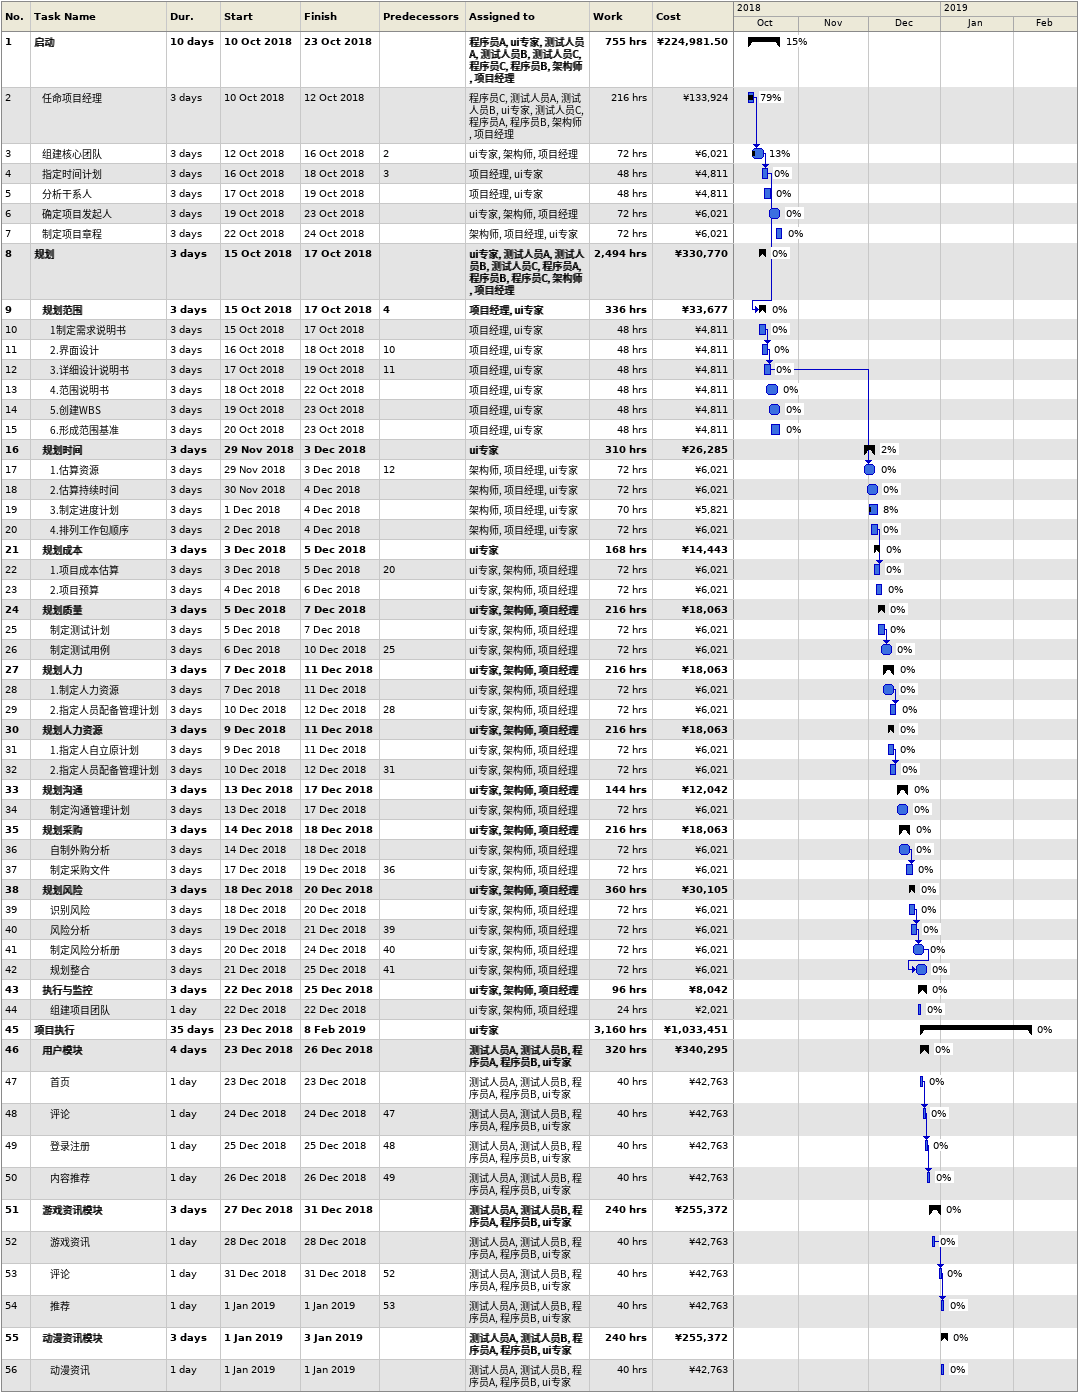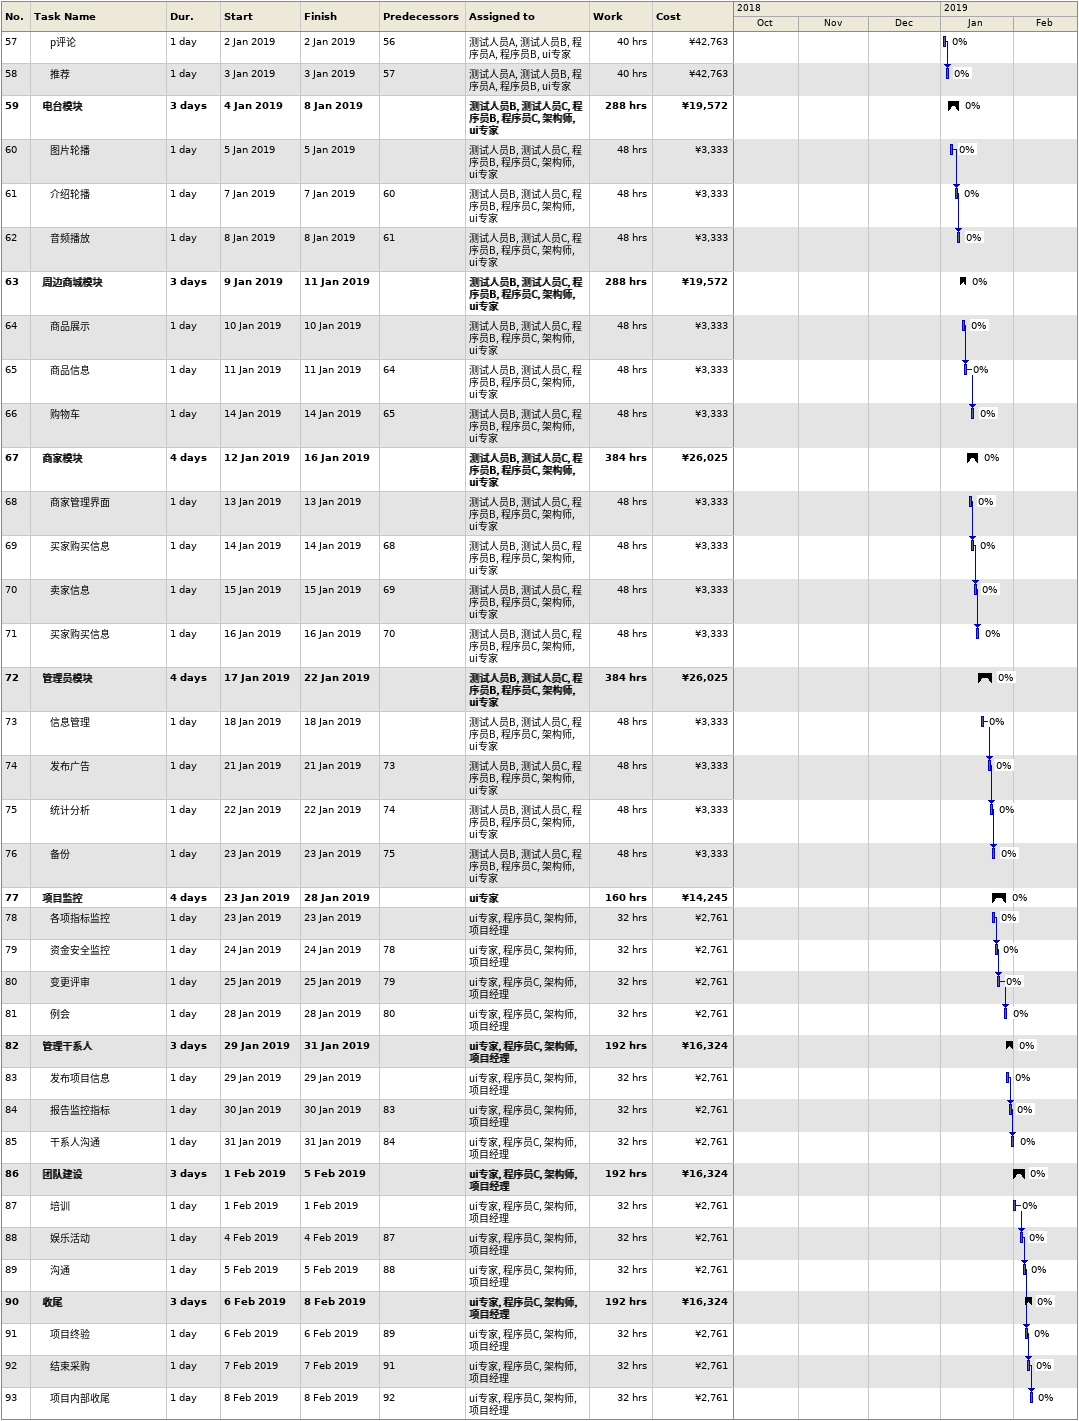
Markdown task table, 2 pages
| ID | Level | Task | Duration | Start | Finish | Predecessors | Resources | % complete | Work (h) | Cost (¥) |
|---|---|---|---|---|---|---|---|---|---|---|
| 1 | 1 | **启动** | 10d | 2018-10-10 | 2018-10-23 |  | 程序员A, ui专家, 测试人员A, 测试人员B, 测试人员C, 程序员C, 程序员B, 架构师, 项目经理 | 15 | 755 | 224981.50 |
| 2 | 2 | 任命项目经理 | 3d | 2018-10-10 | 2018-10-12 |  | 程序员C, 测试人员A, 测试人员B, ui专家, 测试人员C, 程序员A, 程序员B, 架构师, 项目经理 | 79 | 216 | 133924 |
| 3 | 2 | 组建核心团队 | 3d | 2018-10-12 | 2018-10-16 | 2 | ui专家, 架构师, 项目经理 | 13 | 72 | 6021 |
| 4 | 2 | 指定时间计划 | 3d | 2018-10-16 | 2018-10-18 | 3 | 项目经理, ui专家 | 0 | 48 | 4811 |
| 5 | 2 | 分析干系人 | 3d | 2018-10-17 | 2018-10-19 |  | 项目经理, ui专家 | 0 | 48 | 4811 |
| 6 | 2 | 确定项目发起人 | 3d | 2018-10-19 | 2018-10-23 |  | ui专家, 架构师, 项目经理 | 0 | 72 | 6021 |
| 7 | 2 | 制定项目章程 | 3d | 2018-10-22 | 2018-10-24 |  | 架构师, 项目经理, ui专家 | 0 | 72 | 6021 |
| 8 | 1 | **规划** | 3d | 2018-10-15 | 2018-10-17 |  | ui专家, 测试人员A, 测试人员B, 测试人员C, 程序员A, 程序员B, 程序员C, 架构师, 项目经理 | 0 | 2494 | 330770 |
| 9 | 2 | **规划范围** | 3d | 2018-10-15 | 2018-10-17 | 4 | 项目经理, ui专家 | 0 | 336 | 33677 |
| 10 | 3 | 1制定需求说明书 | 3d | 2018-10-15 | 2018-10-17 |  | 项目经理, ui专家 | 0 | 48 | 4811 |
| 11 | 3 | 2.界面设计 | 3d | 2018-10-16 | 2018-10-18 | 10 | 项目经理, ui专家 | 0 | 48 | 4811 |
| 12 | 3 | 3.详细设计说明书 | 3d | 2018-10-17 | 2018-10-19 | 11 | 项目经理, ui专家 | 0 | 48 | 4811 |
| 13 | 3 | 4.范围说明书 | 3d | 2018-10-18 | 2018-10-22 |  | 项目经理, ui专家 | 0 | 48 | 4811 |
| 14 | 3 | 5.创建WBS | 3d | 2018-10-19 | 2018-10-23 |  | 项目经理, ui专家 | 0 | 48 | 4811 |
| 15 | 3 | 6.形成范围基准 | 3d | 2018-10-20 | 2018-10-23 |  | 项目经理, ui专家 | 0 | 48 | 4811 |
| 16 | 2 | **规划时间** | 3d | 2018-11-29 | 2018-12-03 |  | ui专家 | 2 | 310 | 26285 |
| 17 | 3 | 1.估算资源 | 3d | 2018-11-29 | 2018-12-03 | 12 | 架构师, 项目经理, ui专家 | 0 | 72 | 6021 |
| 18 | 3 | 2.估算持续时间 | 3d | 2018-11-30 | 2018-12-04 |  | 架构师, 项目经理, ui专家 | 0 | 72 | 6021 |
| 19 | 3 | 3.制定进度计划 | 3d | 2018-12-01 | 2018-12-04 |  | 架构师, 项目经理, ui专家 | 8 | 70 | 5821 |
| 20 | 3 | 4.排列工作包顺序 | 3d | 2018-12-02 | 2018-12-04 |  | 架构师, 项目经理, ui专家 | 0 | 72 | 6021 |
| 21 | 2 | **规划成本** | 3d | 2018-12-03 | 2018-12-05 |  | ui专家 | 0 | 168 | 14443 |
| 22 | 3 | 1.项目成本估算 | 3d | 2018-12-03 | 2018-12-05 | 20 | ui专家, 架构师, 项目经理 | 0 | 72 | 6021 |
| 23 | 3 | 2.项目预算 | 3d | 2018-12-04 | 2018-12-06 |  | ui专家, 架构师, 项目经理 | 0 | 72 | 6021 |
| 24 | 2 | **规划质量** | 3d | 2018-12-05 | 2018-12-07 |  | ui专家, 架构师, 项目经理 | 0 | 216 | 18063 |
| 25 | 3 | 制定测试计划 | 3d | 2018-12-05 | 2018-12-07 |  | ui专家, 架构师, 项目经理 | 0 | 72 | 6021 |
| 26 | 3 | 制定测试用例 | 3d | 2018-12-06 | 2018-12-10 | 25 | ui专家, 架构师, 项目经理 | 0 | 72 | 6021 |
| 27 | 2 | **规划人力** | 3d | 2018-12-07 | 2018-12-11 |  | ui专家, 架构师, 项目经理 | 0 | 216 | 18063 |
| 28 | 3 | 1.制定人力资源 | 3d | 2018-12-07 | 2018-12-11 |  | ui专家, 架构师, 项目经理 | 0 | 72 | 6021 |
| 29 | 3 | 2.指定人员配备管理计划 | 3d | 2018-12-10 | 2018-12-12 | 28 | ui专家, 架构师, 项目经理 | 0 | 72 | 6021 |
| 30 | 2 | **规划人力资源** | 3d | 2018-12-09 | 2018-12-11 |  | ui专家, 架构师, 项目经理 | 0 | 216 | 18063 |
| 31 | 3 | 1.指定人自立原计划 | 3d | 2018-12-09 | 2018-12-11 |  | ui专家, 架构师, 项目经理 | 0 | 72 | 6021 |
| 32 | 3 | 2.指定人员配备管理计划 | 3d | 2018-12-10 | 2018-12-12 | 31 | ui专家, 架构师, 项目经理 | 0 | 72 | 6021 |
| 33 | 2 | **规划沟通** | 3d | 2018-12-13 | 2018-12-17 |  | ui专家, 架构师, 项目经理 | 0 | 144 | 12042 |
| 34 | 3 | 制定沟通管理计划 | 3d | 2018-12-13 | 2018-12-17 |  | ui专家, 架构师, 项目经理 | 0 | 72 | 6021 |
| 35 | 2 | **规划采购** | 3d | 2018-12-14 | 2018-12-18 |  | ui专家, 架构师, 项目经理 | 0 | 216 | 18063 |
| 36 | 3 | 自制外购分析 | 3d | 2018-12-14 | 2018-12-18 |  | ui专家, 架构师, 项目经理 | 0 | 72 | 6021 |
| 37 | 3 | 制定采购文件 | 3d | 2018-12-17 | 2018-12-19 | 36 | ui专家, 架构师, 项目经理 | 0 | 72 | 6021 |
| 38 | 2 | **规划风险** | 3d | 2018-12-18 | 2018-12-20 |  | ui专家, 架构师, 项目经理 | 0 | 360 | 30105 |
| 39 | 3 | 识别风险 | 3d | 2018-12-18 | 2018-12-20 |  | ui专家, 架构师, 项目经理 | 0 | 72 | 6021 |
| 40 | 3 | 风险分析 | 3d | 2018-12-19 | 2018-12-21 | 39 | ui专家, 架构师, 项目经理 | 0 | 72 | 6021 |
| 41 | 3 | 制定风险分析册 | 3d | 2018-12-20 | 2018-12-24 | 40 | ui专家, 架构师, 项目经理 | 0 | 72 | 6021 |
| 42 | 3 | 规划整合 | 3d | 2018-12-21 | 2018-12-25 | 41 | ui专家, 架构师, 项目经理 | 0 | 72 | 6021 |
| 43 | 2 | **执行与监控** | 3d | 2018-12-22 | 2018-12-25 |  | ui专家, 架构师, 项目经理 | 0 | 96 | 8042 |
| 44 | 3 | 组建项目团队 | 1d | 2018-12-22 | 2018-12-22 |  | ui专家, 架构师, 项目经理 | 0 | 24 | 2021 |
| 45 | 1 | **项目执行** | 35d | 2018-12-23 | 2019-02-08 |  | ui专家 | 0 | 3160 | 1033451 |
| 46 | 2 | **用户模块** | 4d | 2018-12-23 | 2018-12-26 |  | 测试人员A, 测试人员B, 程序员A, 程序员B, ui专家 | 0 | 320 | 340295 |
| 47 | 3 | 首页 | 1d | 2018-12-23 | 2018-12-23 |  | 测试人员A, 测试人员B, 程序员A, 程序员B, ui专家 | 0 | 40 | 42763 |
| 48 | 3 | 评论 | 1d | 2018-12-24 | 2018-12-24 | 47 | 测试人员A, 测试人员B, 程序员A, 程序员B, ui专家 | 0 | 40 | 42763 |
| 49 | 3 | 登录注册 | 1d | 2018-12-25 | 2018-12-25 | 48 | 测试人员A, 测试人员B, 程序员A, 程序员B, ui专家 | 0 | 40 | 42763 |
| 50 | 3 | 内容推荐 | 1d | 2018-12-26 | 2018-12-26 | 49 | 测试人员A, 测试人员B, 程序员A, 程序员B, ui专家 | 0 | 40 | 42763 |
| 51 | 2 | **游戏资讯模块** | 3d | 2018-12-27 | 2018-12-31 |  | 测试人员A, 测试人员B, 程序员A, 程序员B, ui专家 | 0 | 240 | 255372 |
| 52 | 3 | 游戏资讯 | 1d | 2018-12-28 | 2018-12-28 |  | 测试人员A, 测试人员B, 程序员A, 程序员B, ui专家 | 0 | 40 | 42763 |
| 53 | 3 | 评论 | 1d | 2018-12-31 | 2018-12-31 | 52 | 测试人员A, 测试人员B, 程序员A, 程序员B, ui专家 | 0 | 40 | 42763 |
| 54 | 3 | 推荐 | 1d | 2019-01-01 | 2019-01-01 | 53 | 测试人员A, 测试人员B, 程序员A, 程序员B, ui专家 | 0 | 40 | 42763 |
| 55 | 2 | **动漫资讯模块** | 3d | 2019-01-01 | 2019-01-03 |  | 测试人员A, 测试人员B, 程序员A, 程序员B, ui专家 | 0 | 240 | 255372 |
| 56 | 3 | 动漫资讯 | 1d | 2019-01-01 | 2019-01-01 |  | 测试人员A, 测试人员B, 程序员A, 程序员B, ui专家 | 0 | 40 | 42763 |
| 57 | 3 | p评论 | 1d | 2019-01-02 | 2019-01-02 | 56 | 测试人员A, 测试人员B, 程序员A, 程序员B, ui专家 | 0 | 40 | 42763 |
| 58 | 3 | 推荐 | 1d | 2019-01-03 | 2019-01-03 | 57 | 测试人员A, 测试人员B, 程序员A, 程序员B, ui专家 | 0 | 40 | 42763 |
| 59 | 2 | **电台模块** | 3d | 2019-01-04 | 2019-01-08 |  | 测试人员B, 测试人员C, 程序员B, 程序员C, 架构师, ui专家 | 0 | 288 | 19572 |
| 60 | 3 | 图片轮播 | 1d | 2019-01-05 | 2019-01-05 |  | 测试人员B, 测试人员C, 程序员B, 程序员C, 架构师, ui专家 | 0 | 48 | 3333 |
| 61 | 3 | 介绍轮播 | 1d | 2019-01-07 | 2019-01-07 | 60 | 测试人员B, 测试人员C, 程序员B, 程序员C, 架构师, ui专家 | 0 | 48 | 3333 |
| 62 | 3 | 音频播放 | 1d | 2019-01-08 | 2019-01-08 | 61 | 测试人员B, 测试人员C, 程序员B, 程序员C, 架构师, ui专家 | 0 | 48 | 3333 |
| 63 | 2 | **周边商城模块** | 3d | 2019-01-09 | 2019-01-11 |  | 测试人员B, 测试人员C, 程序员B, 程序员C, 架构师, ui专家 | 0 | 288 | 19572 |
| 64 | 3 | 商品展示 | 1d | 2019-01-10 | 2019-01-10 |  | 测试人员B, 测试人员C, 程序员B, 程序员C, 架构师, ui专家 | 0 | 48 | 3333 |
| 65 | 3 | 商品信息 | 1d | 2019-01-11 | 2019-01-11 | 64 | 测试人员B, 测试人员C, 程序员B, 程序员C, 架构师, ui专家 | 0 | 48 | 3333 |
| 66 | 3 | 购物车 | 1d | 2019-01-14 | 2019-01-14 | 65 | 测试人员B, 测试人员C, 程序员B, 程序员C, 架构师, ui专家 | 0 | 48 | 3333 |
| 67 | 2 | **商家模块** | 4d | 2019-01-12 | 2019-01-16 |  | 测试人员B, 测试人员C, 程序员B, 程序员C, 架构师, ui专家 | 0 | 384 | 26025 |
| 68 | 3 | 商家管理界面 | 1d | 2019-01-13 | 2019-01-13 |  | 测试人员B, 测试人员C, 程序员B, 程序员C, 架构师, ui专家 | 0 | 48 | 3333 |
| 69 | 3 | 买家购买信息 | 1d | 2019-01-14 | 2019-01-14 | 68 | 测试人员B, 测试人员C, 程序员B, 程序员C, 架构师, ui专家 | 0 | 48 | 3333 |
| 70 | 3 | 卖家信息 | 1d | 2019-01-15 | 2019-01-15 | 69 | 测试人员B, 测试人员C, 程序员B, 程序员C, 架构师, ui专家 | 0 | 48 | 3333 |
| 71 | 3 | 买家购买信息 | 1d | 2019-01-16 | 2019-01-16 | 70 | 测试人员B, 测试人员C, 程序员B, 程序员C, 架构师, ui专家 | 0 | 48 | 3333 |
| 72 | 2 | **管理员模块** | 4d | 2019-01-17 | 2019-01-22 |  | 测试人员B, 测试人员C, 程序员B, 程序员C, 架构师, ui专家 | 0 | 384 | 26025 |
| 73 | 3 | 信息管理 | 1d | 2019-01-18 | 2019-01-18 |  | 测试人员B, 测试人员C, 程序员B, 程序员C, 架构师, ui专家 | 0 | 48 | 3333 |
| 74 | 3 | 发布广告 | 1d | 2019-01-21 | 2019-01-21 | 73 | 测试人员B, 测试人员C, 程序员B, 程序员C, 架构师, ui专家 | 0 | 48 | 3333 |
| 75 | 3 | 统计分析 | 1d | 2019-01-22 | 2019-01-22 | 74 | 测试人员B, 测试人员C, 程序员B, 程序员C, 架构师, ui专家 | 0 | 48 | 3333 |
| 76 | 3 | 备份 | 1d | 2019-01-23 | 2019-01-23 | 75 | 测试人员B, 测试人员C, 程序员B, 程序员C, 架构师, ui专家 | 0 | 48 | 3333 |
| 77 | 2 | **项目监控** | 4d | 2019-01-23 | 2019-01-28 |  | ui专家 | 0 | 160 | 14245 |
| 78 | 3 | 各项指标监控 | 1d | 2019-01-23 | 2019-01-23 |  | ui专家, 程序员C, 架构师, 项目经理 | 0 | 32 | 2761 |
| 79 | 3 | 资金安全监控 | 1d | 2019-01-24 | 2019-01-24 | 78 | ui专家, 程序员C, 架构师, 项目经理 | 0 | 32 | 2761 |
| 80 | 3 | 变更评审 | 1d | 2019-01-25 | 2019-01-25 | 79 | ui专家, 程序员C, 架构师, 项目经理 | 0 | 32 | 2761 |
| 81 | 3 | 例会 | 1d | 2019-01-28 | 2019-01-28 | 80 | ui专家, 程序员C, 架构师, 项目经理 | 0 | 32 | 2761 |
| 82 | 2 | **管理干系人** | 3d | 2019-01-29 | 2019-01-31 |  | ui专家, 程序员C, 架构师, 项目经理 | 0 | 192 | 16324 |
| 83 | 3 | 发布项目信息 | 1d | 2019-01-29 | 2019-01-29 |  | ui专家, 程序员C, 架构师, 项目经理 | 0 | 32 | 2761 |
| 84 | 3 | 报告监控指标 | 1d | 2019-01-30 | 2019-01-30 | 83 | ui专家, 程序员C, 架构师, 项目经理 | 0 | 32 | 2761 |
| 85 | 3 | 干系人沟通 | 1d | 2019-01-31 | 2019-01-31 | 84 | ui专家, 程序员C, 架构师, 项目经理 | 0 | 32 | 2761 |
| 86 | 2 | **团队建设** | 3d | 2019-02-01 | 2019-02-05 |  | ui专家, 程序员C, 架构师, 项目经理 | 0 | 192 | 16324 |
| 87 | 3 | 培训 | 1d | 2019-02-01 | 2019-02-01 |  | ui专家, 程序员C, 架构师, 项目经理 | 0 | 32 | 2761 |
| 88 | 3 | 娱乐活动 | 1d | 2019-02-04 | 2019-02-04 | 87 | ui专家, 程序员C, 架构师, 项目经理 | 0 | 32 | 2761 |
| 89 | 3 | 沟通 | 1d | 2019-02-05 | 2019-02-05 | 88 | ui专家, 程序员C, 架构师, 项目经理 | 0 | 32 | 2761 |
| 90 | 2 | **收尾** | 3d | 2019-02-06 | 2019-02-08 |  | ui专家, 程序员C, 架构师, 项目经理 | 0 | 192 | 16324 |
| 91 | 3 | 项目终验 | 1d | 2019-02-06 | 2019-02-06 | 89 | ui专家, 程序员C, 架构师, 项目经理 | 0 | 32 | 2761 |
| 92 | 3 | 结束采购 | 1d | 2019-02-07 | 2019-02-07 | 91 | ui专家, 程序员C, 架构师, 项目经理 | 0 | 32 | 2761 |
| 93 | 3 | 项目内部收尾 | 1d | 2019-02-08 | 2019-02-08 | 92 | ui专家, 程序员C, 架构师, 项目经理 | 0 | 32 | 2761 |
